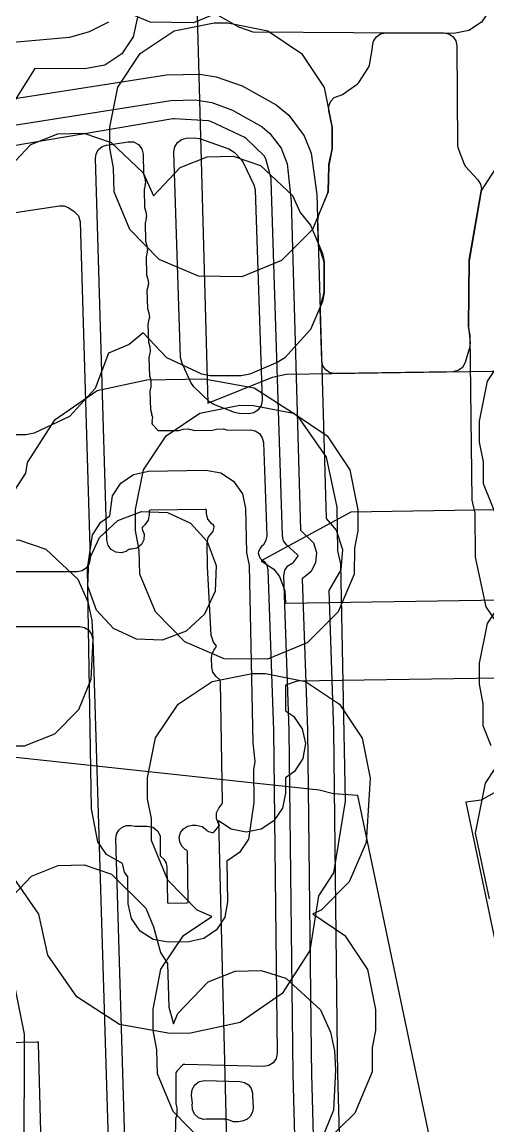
# Model space of a CAD drawing. Header units: metres. Extents: x 17722 to 17999, y 13535 to 15917.
# Drawn here: x 17779.52 to 17797.37, y 15762.96 to 15805.23 of the extents above; entities that cross this region are included whole.
import ezdxf

# ---------------------------------------------------------------- set-up
doc = ezdxf.new("R2010")
doc.units = ezdxf.units.M
for name, color, linetype in [('AI_GREENING_ALLOWED_ZONE', 4, 'Continuous'), ('AI_GREENING_EXCLUSIONS', 1, 'Continuous'), ('AI_GREENING_LAWN', 82, 'Continuous')]:
    doc.layers.add(name, color=color, linetype=linetype)

msp = doc.modelspace()

# ---------------------------------------------------------------- linework, layer by layer
at = {"layer": 'AI_GREENING_ALLOWED_ZONE'}
msp.add_lwpolyline([(17790.897, 15796.679), (17790.873, 15796.816), (17790.85, 15797.645), (17790.889, 15797.852), (17791.238, 15798.688), (17791.257, 15798.78), (17791.272, 15799.689), (17791.281, 15799.779), (17791.399, 15800.369), (17791.404, 15800.418), (17791.404, 15801.175), (17791.399, 15801.223), (17791.278, 15801.828), (17791.278, 15802.021), (17791.351, 15802.2), (17791.486, 15802.338), (17791.664, 15802.414), (17791.709, 15802.424), (17791.798, 15802.462), (17792.359, 15802.85), (17792.426, 15802.919), (17792.797, 15803.492), (17792.832, 15803.581), (17792.955, 15804.252), (17792.954, 15804.311), (17792.99, 15804.504), (17793.098, 15804.669), (17793.261, 15804.779), (17793.454, 15804.818), (17795.686, 15804.818), (17795.877, 15804.78), (17796.039, 15804.673), (17796.147, 15804.511), (17796.186, 15804.321), (17796.207, 15800.518), (17796.222, 15800.434), (17796.46, 15799.788), (17796.51, 15799.706), (17796.988, 15799.187), (17797.086, 15799.03), (17797.121, 15798.848), (17797.103, 15798.752), (17797.108, 15798.751), (17796.663, 15796.151), (17796.66, 15796.112), (17796.633, 15793.586), (17796.634, 15793.561), (17796.691, 15792.949), (17796.671, 15792.754), (17796.496, 15792.19), (17796.395, 15792.009), (17796.228, 15791.885), (17796.026, 15791.839), (17791.51, 15791.771), (17791.32, 15791.805), (17791.157, 15791.91), (17791.046, 15792.068), (17791.003, 15792.257), (17790.946, 15794.247), (17790.966, 15794.4), (17791.088, 15794.826), (17791.098, 15794.895), (17791.098, 15796.008), (17791.086, 15796.084), (17790.897, 15796.679)], close=True, dxfattribs=at)
at = {"layer": 'AI_GREENING_EXCLUSIONS'}
for points in [[(17783.493, 15814.629), (17785.024, 15814.933), (17785.546, 15814.928), (17787.077, 15814.624), (17788.374, 15813.756), (17789.242, 15812.459), (17789.546, 15810.928), (17789.546, 15810.122), (17789.415, 15809.463), (17789.399, 15808.461), (17788.795, 15807.016), (17787.608, 15805.829), (17786.086, 15805.209), (17784.425, 15805.225), (17782.916, 15805.872), (17781.793, 15807.016), (17781.189, 15808.461), (17781.173, 15809.381), (17781.024, 15810.131), (17781.024, 15810.933), (17781.328, 15812.464), (17782.196, 15813.761), (17783.493, 15814.629)], [(17785.351, 15804.9), (17786.882, 15805.204), (17787.404, 15805.199), (17788.934, 15804.895), (17790.232, 15804.028), (17791.099, 15802.73), (17791.404, 15801.199), (17791.404, 15800.393), (17791.272, 15799.734), (17791.257, 15798.732), (17790.652, 15797.287), (17789.465, 15796.1), (17787.943, 15795.48), (17786.282, 15795.496), (17784.774, 15796.143), (17783.651, 15797.287), (17783.046, 15798.732), (17783.031, 15799.653), (17782.882, 15800.402), (17782.882, 15801.204), (17783.186, 15802.735), (17784.053, 15804.033), (17785.351, 15804.9)], [(17786.335, 15790.255), (17787.866, 15790.559), (17788.388, 15790.554), (17789.919, 15790.25), (17791.216, 15789.382), (17792.084, 15788.085), (17792.388, 15786.554), (17792.388, 15785.748), (17792.257, 15785.089), (17792.241, 15784.087), (17791.637, 15782.642), (17790.45, 15781.455), (17788.928, 15780.835), (17787.267, 15780.851), (17785.758, 15781.498), (17784.635, 15782.642), (17784.031, 15784.087), (17784.015, 15785.007), (17783.866, 15785.757), (17783.866, 15786.559), (17784.17, 15788.09), (17785.038, 15789.387), (17786.335, 15790.255)], [(17782.991, 15787.083), (17783.308, 15787.575), (17783.789, 15787.909), (17784.361, 15788.033), (17786.56, 15788.071), (17787.136, 15787.967), (17787.629, 15787.65), (17787.962, 15787.17), (17788.086, 15786.598), (17788.116, 15784.921), (17788.224, 15784.42), (17788.366, 15777.626), (17788.444, 15776.915), (17788.384, 15776.596), (17788.406, 15775.34), (17788.193, 15773.934), (17787.858, 15773.423), (17787.363, 15773.096), (17787.39, 15771.534), (17787.286, 15770.958), (17786.97, 15770.465), (17786.489, 15770.132), (17785.917, 15770.008), (17785.117, 15769.994), (17784.541, 15770.098), (17784.049, 15770.414), (17783.715, 15770.895), (17783.591, 15771.467), (17783.573, 15772.493), (17783.443, 15772.68), (17783.37, 15773.013), (17782.756, 15773.352), (17782.422, 15773.833), (17782.186, 15775.103), (17782.025, 15784.311), (17782.217, 15785.589), (17782.534, 15786.081), (17782.89, 15786.329), (17782.991, 15787.083)], [(17785.971, 15786.038), (17786.618, 15785.339), (17786.959, 15784.422), (17786.92, 15783.436), (17786.511, 15782.554), (17785.812, 15781.907), (17784.895, 15781.566), (17783.909, 15781.605), (17783.027, 15782.014), (17782.38, 15782.713), (17782.039, 15783.63), (17782.078, 15784.616), (17782.487, 15785.498), (17783.186, 15786.145), (17784.103, 15786.486), (17785.089, 15786.447), (17785.971, 15786.038)], [(17781.654, 15783.891), (17782.04, 15783.035), (17782.195, 15782.316), (17782.234, 15781.599), (17782.157, 15780.054), (17781.687, 15778.889), (17780.765, 15777.967), (17779.6, 15777.497), (17778.412, 15777.497), (17777.247, 15777.967), (17776.325, 15778.889), (17775.855, 15780.054), (17775.727, 15781.873), (17775.857, 15782.871), (17776.196, 15783.746), (17777.356, 15784.968), (17778.386, 15785.375), (17779.38, 15785.402), (17780.43, 15785.05), (17781.654, 15783.891)]]:
    msp.add_lwpolyline(points, close=True, dxfattribs=at)
for points in [[(17800.156, 15738.656), (17792.387, 15775.609), (17791.45, 15775.675), (17790.909, 15775.822), (17773.693, 15777.667), (17772.592, 15777.147), (17771.833, 15776.982), (17771.053, 15776.985), (17770.717, 15777.125), (17769.366, 15777.22), (17768.077, 15777.256), (17768.077, 15777.256), (17767.526, 15777.12), (17766.755, 15777.237), (17766.011, 15777.53), (17765.512, 15777.914), (17765.097, 15778.575), (17764.967, 15779.197), (17765.084, 15779.968), (17765.488, 15780.636), (17766.599, 15781.475), (17767.632, 15781.851), (17768.068, 15782.865), (17770.187, 15809.927)], [(17800.156, 15738.656), (17792.387, 15775.609), (17791.45, 15775.675), (17790.909, 15775.822), (17773.693, 15777.667), (17772.592, 15777.147), (17771.833, 15776.982), (17771.053, 15776.985), (17770.717, 15777.125), (17769.366, 15777.22), (17768.077, 15777.256), (17768.077, 15777.256), (17767.526, 15777.12), (17766.755, 15777.237), (17766.011, 15777.53), (17765.512, 15777.914), (17765.097, 15778.575), (17764.967, 15779.197), (17765.084, 15779.968), (17765.488, 15780.636), (17766.599, 15781.475), (17767.632, 15781.851), (17768.068, 15782.865), (17770.187, 15809.927)], [(17797.46, 15805.714), (17797.132, 15805.23), (17796.644, 15804.907), (17796.069, 15804.796), (17788.377, 15804.849), (17787.822, 15805.034), (17786.213, 15805.952), (17786.635, 15790.64), (17789.112, 15791.635), (17789.644, 15791.743), (17803.678, 15791.954)], [(17782.836, 15805.234), (17782.094, 15804.861), (17781.345, 15804.642), (17777.004, 15804.253), (17777.004, 15804.253), (17776.142, 15804.255), (17774.114, 15804.563), (17773.167, 15804.881), (17772.478, 15805.217), (17771.601, 15805.842)], [(17783.942, 15805.427), (17783.784, 15804.663), (17783.346, 15804.017), (17782.694, 15803.588), (17781.928, 15803.441), (17780.01, 15803.455), (17778.553, 15801.156)], [(17777.187, 15801.981), (17785.062, 15803.211), (17786.337, 15803.238), (17786.962, 15803.135), (17787.957, 15802.789), (17789.262, 15802.064), (17789.74, 15801.665), (17790.329, 15800.882), (17790.6, 15800.218), (17790.822, 15798.635), (17791.174, 15786.22), (17791.556, 15785.771), (17791.796, 15785.028), (17791.733, 15784.251), (17791.271, 15783.465), (17791.458, 15778.12), (17791.598, 15765.802), (17791.598, 15765.802), (17791.598, 15765.802), (17791.608, 15764.96), (17791.899, 15754.161)], [(17777.341, 15800.993), (17785.216, 15802.223), (17786.173, 15802.252), (17786.798, 15802.148), (17787.59, 15801.859), (17788.717, 15801.226), (17789.021, 15800.97), (17789.454, 15800.399), (17789.678, 15799.802), (17789.832, 15798.371), (17790.189, 15785.772), (17790.683, 15785.284), (17790.802, 15784.913), (17790.771, 15784.524), (17790.593, 15784.177), (17790.255, 15783.91), (17790.458, 15778.108), (17790.598, 15765.79), (17790.598, 15765.79), (17790.598, 15765.79), (17790.608, 15764.94), (17790.915, 15753.634)], [(17778.702, 15799.319), (17779.862, 15800.541), (17780.892, 15800.948), (17780.892, 15800.948), (17781.886, 15800.975), (17782.936, 15800.623), (17784.16, 15799.464), (17784.554, 15798.577), (17785.586, 15799.663), (17786.616, 15800.07), (17787.61, 15800.097), (17788.66, 15799.745), (17789.884, 15798.586), (17790.183, 15797.935), (17790.58, 15797.453), (17791.033, 15796.369), (17791.098, 15796.047), (17791.098, 15794.86), (17791.033, 15794.537), (17790.58, 15793.454), (17789.592, 15792.38), (17789.328, 15792.203), (17788.245, 15791.749), (17787.923, 15791.684), (17786.735, 15791.684), (17786.413, 15791.749), (17785.066, 15792.38), (17784.158, 15793.336), (17783.62, 15792.884), (17782.829, 15792.553), (17782.321, 15791.199), (17781.333, 15790.125), (17779.987, 15789.494), (17779.664, 15789.429), (17778.477, 15789.429)], [(17798.408, 15781.226), (17797.304, 15782.835), (17796.9, 15784.744), (17796.88, 15786.421), (17796.774, 15786.922), (17796.696, 15793.227), (17796.633, 15793.573), (17796.66, 15796.132), (17797.108, 15798.751), (17797.676, 15799.623)], [(17797.817, 15786.032), (17797.197, 15787.554), (17797.197, 15788.397), (17797.048, 15789.147), (17797.048, 15789.949), (17797.352, 15791.48), (17798.22, 15792.777)], [(17778.961, 15786.872), (17779.662, 15787.962), (17779.735, 15788.366), (17780.79, 15790.006), (17780.79, 15790.006), (17782.393, 15791.118), (17784.3, 15791.532), (17786.499, 15791.571), (17788.419, 15791.224), (17790.06, 15790.168), (17791.172, 15788.565), (17791.586, 15786.659), (17791.615, 15784.982), (17791.724, 15784.481), (17791.905, 15775.4), (17791.45, 15772.651), (17790.887, 15771.775), (17790.543, 15769.675), (17789.487, 15768.034), (17787.884, 15766.922), (17785.978, 15766.508), (17785.178, 15766.494), (17783.258, 15766.841), (17781.617, 15767.897), (17780.505, 15769.5), (17780.166, 15771.063), (17779.213, 15772.437)], [(17799.264, 15786.575), (17792.123, 15786.468), (17788.689, 15784.599), (17789.172, 15784.277), (17789.388, 15784.003), (17789.592, 15783.455), (17789.611, 15782.975), (17804.588, 15783.209)], [(17797.498, 15777.518), (17797.196, 15778.279), (17797.196, 15779.122), (17797.047, 15779.872), (17797.047, 15780.674), (17797.351, 15782.205), (17797.351, 15782.205), (17798.219, 15783.502)], [(17786.433, 15762.366), (17785.31, 15763.51), (17784.706, 15764.955), (17784.69, 15765.875), (17784.541, 15766.625), (17784.541, 15767.427), (17784.845, 15768.958), (17785.713, 15770.255), (17786.788, 15770.974), (17786.788, 15770.974), (17786.226, 15771.225), (17785.103, 15772.369), (17784.483, 15773.891), (17784.483, 15774.734), (17784.334, 15775.484), (17784.334, 15776.286), (17784.638, 15777.817), (17785.506, 15779.114), (17786.803, 15779.982), (17788.334, 15780.286), (17788.856, 15780.281), (17790.387, 15779.977), (17791.684, 15779.109), (17792.552, 15777.812), (17792.856, 15776.281), (17792.709, 15773.814), (17792.062, 15772.305), (17790.982, 15771.225), (17790.659, 15771.074), (17791.891, 15770.25), (17792.759, 15768.953), (17793.063, 15767.422), (17793.063, 15766.616), (17792.932, 15765.957), (17792.932, 15765.032), (17792.269, 15763.446), (17791.125, 15762.323)], [(17804.633, 15780.209), (17790.058, 15779.99), (17789.611, 15779.839), (17789.611, 15778.857), (17789.926, 15778.653), (17790.258, 15778.171), (17790.381, 15777.599), (17790.276, 15777.023), (17789.958, 15776.532), (17789.611, 15776.293), (17789.611, 15775.704), (17789.497, 15775.13), (17789.172, 15774.643), (17788.685, 15774.318), (17788.111, 15774.204), (17787.537, 15774.318), (17787.051, 15774.643), (17787.899, 15740.366)], [(17797.435, 15771.651), (17796.898, 15774.172), (17797.279, 15776.086), (17798.025, 15777.202)], [(17797.698, 15775.766), (17797.112, 15775.431), (17796.528, 15775.357), (17803.36, 15742.858)], [(17797.698, 15775.766), (17797.112, 15775.431), (17796.528, 15775.357), (17803.36, 15742.858)], [(17778.719, 15771.297), (17779.879, 15772.519), (17780.909, 15772.926), (17781.903, 15772.953), (17782.953, 15772.601), (17784.263, 15771.296), (17784.563, 15770.586), (17784.832, 15769.601), (17785.095, 15769.173), (17785.142, 15767.506), (17785.33, 15766.868), (17785.494, 15767.257), (17786.654, 15768.479), (17787.684, 15768.886), (17788.678, 15768.913), (17789.627, 15768.613), (17790.952, 15767.402), (17791.338, 15766.546), (17791.493, 15765.827), (17791.532, 15765.11), (17791.455, 15763.565), (17790.985, 15762.4)], [(17779.216, 15768.388), (17779.597, 15766.475), (17779.554, 15746.773)]]:
    msp.add_lwpolyline(points, dxfattribs=at)
at = {"layer": 'AI_GREENING_LAWN'}
for points in [[(17792.768, 15659.453), (17789.908, 15764.922), (17789.908, 15764.93), (17789.758, 15778.097), (17789.758, 15778.103), (17789.55, 15784.029), (17789.588, 15784.239), (17789.711, 15784.414), (17789.896, 15784.522), (17789.932, 15784.555), (17790.083, 15784.765), (17790.099, 15784.801), (17790.075, 15784.833), (17789.663, 15785.202), (17789.544, 15785.364), (17789.497, 15785.559), (17789.069, 15799.183), (17789.061, 15799.24), (17788.858, 15799.997), (17788.793, 15800.108), (17788.123, 15800.767), (17788.056, 15800.814), (17786.758, 15801.43), (17786.666, 15801.453), (17785.355, 15801.53), (17785.299, 15801.527), (17776.328, 15800.014)], [(17784.84, 15716.3), (17783.114, 15773.952), (17783.14, 15774.127), (17783.226, 15774.282), (17783.361, 15774.398), (17783.527, 15774.459), (17783.705, 15774.458), (17783.848, 15774.432), (17784.318, 15774.44), (17784.532, 15774.396), (17784.707, 15774.264), (17784.809, 15774.07), (17784.819, 15773.851), (17784.809, 15773.799), (17784.817, 15773.328), (17784.827, 15773.284), (17784.837, 15773.278), (17784.958, 15773.169), (17785.037, 15773.026), (17785.067, 15772.866), (17785.09, 15771.543), (17785.099, 15771.502), (17785.14, 15771.494), (17785.841, 15771.507), (17785.882, 15771.515), (17785.89, 15771.557), (17785.856, 15773.458), (17785.847, 15773.501), (17785.772, 15773.549), (17785.64, 15773.674), (17785.561, 15773.837), (17785.545, 15774.017), (17785.594, 15774.192), (17785.703, 15774.337), (17785.856, 15774.434), (17786.034, 15774.47), (17786.197, 15774.473), (17786.419, 15774.425), (17786.598, 15774.283), (17786.615, 15774.261), (17786.661, 15774.238), (17786.81, 15774.201), (17786.853, 15774.198), (17786.886, 15774.226), (17787.068, 15774.447), (17787.088, 15774.483), (17787.047, 15774.54), (17786.966, 15774.733), (17786.971, 15774.943), (17787.061, 15775.132), (17787.18, 15775.286), (17787.199, 15775.321), (17787.205, 15775.361), (17787.126, 15779.968), (17787.115, 15780.015), (17787.086, 15780.054), (17786.958, 15780.168), (17786.837, 15780.333), (17786.792, 15780.532), (17786.786, 15780.882), (17786.807, 15781.034), (17786.873, 15781.173), (17786.949, 15781.285), (17786.967, 15781.327), (17786.948, 15781.369), (17786.862, 15781.486), (17786.765, 15781.755), (17786.625, 15784.383), (17786.624, 15784.401), (17786.609, 15785.272), (17786.656, 15785.492), (17786.795, 15785.669), (17786.824, 15785.693), (17786.847, 15785.739), (17786.881, 15785.889), (17786.883, 15785.932), (17786.855, 15785.964), (17786.779, 15786.025), (17786.641, 15786.195), (17786.589, 15786.408), (17786.587, 15786.522), (17786.579, 15786.563), (17786.537, 15786.571), (17784.436, 15786.534), (17784.395, 15786.525), (17784.388, 15786.484), (17784.39, 15786.355), (17784.351, 15786.151), (17784.232, 15785.981), (17784.132, 15785.887), (17784.109, 15785.856), (17784.124, 15785.821), (17784.127, 15785.817), (17784.204, 15785.619), (17784.192, 15785.407), (17784.093, 15785.22), (17783.925, 15785.09), (17783.719, 15785.041), (17783.658, 15785.04), (17783.616, 15785.032), (17783.541, 15784.986), (17783.54, 15784.988), (17783.512, 15784.963), (17783.318, 15784.904), (17783.116, 15784.926), (17782.94, 15785.027), (17782.819, 15785.189), (17782.772, 15785.387), (17782.334, 15800.014), (17782.361, 15800.192), (17782.449, 15800.348), (17782.449, 15800.348), (17782.586, 15800.464), (17782.756, 15800.523), (17783.582, 15800.652), (17783.792, 15800.64), (17783.979, 15800.542), (17784.109, 15800.377), (17784.159, 15800.172), (17784.181, 15799.417), (17784.23, 15799.26), (17784.251, 15799.071), (17784.23, 15798.997), (17784.236, 15798.995), (17784.197, 15798.817), (17784.218, 15798.128), (17784.267, 15797.97), (17784.288, 15797.781), (17784.267, 15797.707), (17784.273, 15797.706), (17784.234, 15797.528), (17784.255, 15796.838), (17784.304, 15796.681), (17784.325, 15796.492), (17784.304, 15796.418), (17784.31, 15796.416), (17784.271, 15796.238), (17784.292, 15795.549), (17784.341, 15795.391), (17784.362, 15795.202), (17784.341, 15795.128), (17784.348, 15795.127), (17784.308, 15794.948), (17784.329, 15794.259), (17784.378, 15794.102), (17784.399, 15793.913), (17784.378, 15793.839), (17784.385, 15793.837), (17784.345, 15793.659), (17784.366, 15792.97), (17784.415, 15792.812), (17784.436, 15792.623), (17784.415, 15792.549), (17784.422, 15792.548), (17784.382, 15792.369), (17784.404, 15791.68), (17784.451, 15791.527), (17784.459, 15791.259), (17784.42, 15791.103), (17784.441, 15790.39), (17784.498, 15790.202), (17784.486, 15790.198), (17784.519, 15790.103), (17784.498, 15789.948), (17784.506, 15789.947), (17784.489, 15789.856), (17784.514, 15789.819), (17784.716, 15789.621), (17784.755, 15789.595), (17784.8, 15789.587), (17785.532, 15789.593), (17785.692, 15789.638), (17785.88, 15789.655), (17785.954, 15789.632), (17785.956, 15789.638), (17786.132, 15789.596), (17786.822, 15789.603), (17786.976, 15789.647), (17787.245, 15789.649), (17787.398, 15789.607), (17788.269, 15789.61), (17788.457, 15789.574), (17788.618, 15789.47), (17788.727, 15789.314), (17788.771, 15789.127), (17788.896, 15785.561), (17788.867, 15785.375), (17788.771, 15785.213), (17788.695, 15785.154), (17788.639, 15785.081), (17788.576, 15784.95), (17788.565, 15784.899), (17788.576, 15784.849), (17788.638, 15784.719), (17788.678, 15784.669), (17788.802, 15784.579), (17788.901, 15784.428), (17788.94, 15784.252), (17789.158, 15778.096), (17789.158, 15778.084), (17789.299, 15765.738), (17789.261, 15765.542), (17789.149, 15765.376), (17788.982, 15765.267), (17788.785, 15765.232), (17785.759, 15765.314), (17785.712, 15765.306), (17785.672, 15765.28), (17785.452, 15765.059), (17785.426, 15765.02), (17785.417, 15764.975), (17785.408, 15763.809), (17785.45, 15763.655), (17785.446, 15763.384), (17785.402, 15763.233), (17785.385, 15762.387)], [(17778.151, 15797.779), (17780.956, 15798.201), (17781.139, 15798.194), (17781.308, 15798.122), (17781.521, 15797.98), (17781.68, 15797.806), (17781.68, 15797.806), (17781.742, 15797.579), (17782.132, 15784.694), (17782.098, 15784.498), (17781.991, 15784.33), (17781.827, 15784.218), (17781.632, 15784.179), (17775.32, 15784.179)], [(17771.277, 15782.079), (17781.73, 15782.079), (17781.918, 15782.042), (17782.078, 15781.938), (17782.188, 15781.781), (17782.23, 15781.594), (17786.008, 15658.157)], [(17782.929, 15660.997), (17780.156, 15766.12), (17780.147, 15766.161), (17780.106, 15766.169), (17775.336, 15766.065)]]:
    msp.add_lwpolyline(points, dxfattribs=at)
for points in [[(17788.684, 15790.547), (17788.573, 15790.378), (17788.405, 15790.266), (17788.205, 15790.231), (17787.837, 15790.24), (17787.668, 15790.274), (17786.867, 15790.588), (17786.704, 15790.691), (17786.099, 15791.266), (17785.988, 15791.423), (17785.638, 15792.197), (17785.594, 15792.387), (17785.341, 15800.265), (17785.372, 15800.456), (17785.473, 15800.62), (17785.629, 15800.734), (17785.816, 15800.781), (17786.13, 15800.796), (17786.316, 15800.769), (17787.448, 15800.381), (17787.645, 15800.256), (17787.906, 15799.986), (17787.997, 15799.856), (17788.409, 15799.004), (17788.458, 15798.803), (17788.718, 15790.746), (17788.684, 15790.547)], [(17788.3, 15764.388), (17788.352, 15764.22), (17788.347, 15764.115), (17788.375, 15763.661), (17788.353, 15763.48), (17788.268, 15763.319), (17788.13, 15763.199), (17787.959, 15763.137), (17787.8, 15763.11), (17787.623, 15763.112), (17787.458, 15763.175), (17787.455, 15763.177), (17787.328, 15763.213), (17786.585, 15763.214), (17786.468, 15763.207), (17786.278, 15763.273), (17786.131, 15763.408), (17786.048, 15763.59), (17786.043, 15763.791), (17786.047, 15763.812), (17786.011, 15764.141), (17786.034, 15764.351), (17786.141, 15764.533), (17786.314, 15764.655), (17786.522, 15764.694), (17787.87, 15764.657), (17788.042, 15764.621), (17788.192, 15764.528), (17788.3, 15764.388)]]:
    msp.add_lwpolyline(points, close=True, dxfattribs=at)

doc.saveas('drawing.dxf')
